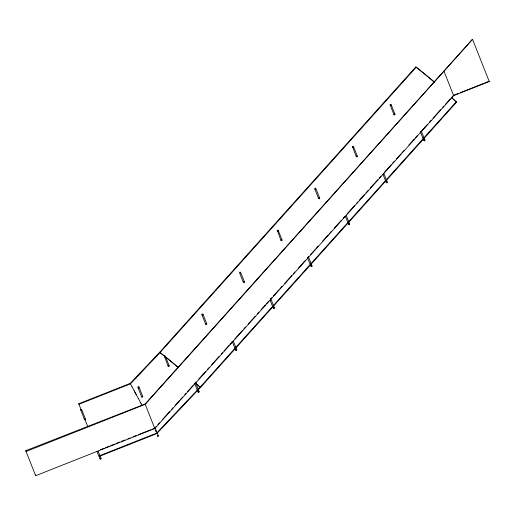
<?xml version="1.0" encoding="UTF-8"?>
<svg xmlns="http://www.w3.org/2000/svg" width="515" height="515" viewBox="0 0 515 515"><rect width="100%" height="100%" fill="white"/><g stroke="black" fill="none" stroke-linecap="round" stroke-linejoin="round"><path stroke-width="0.77" d="M353.502 147.071L353.245 146.305L352.466 146.569L356.251 156.599L356.985 156.953L357.352 156.225L353.535 146.633M391.136 105.15L390.879 104.384L390.1 104.648L393.885 114.684L394.612 115.038L394.986 114.311L391.168 104.712M81.621 410.21L81.531 409.412L80.713 409.509L84.434 419.641L85.187 419.957L85.516 419.216L81.711 409.65M164.388 356.039L168.083 366.197L168.959 366.48L169.19 365.824L165.309 356.09L164.388 356.039L159.65 352.279L130.224 383.392L78.756 403.766L81.042 409.541M278.151 231.029L278.106 230.224L277.282 230.282L280.984 240.441L281.718 240.795L282.085 240.067L278.267 230.469M434.499 82.258A59.817 5.671 41.9 0 0 415.817 66.931L159.65 352.279A59.817 5.671 41.9 0 1 178.332 367.601M434.518 82.303A59.817 5.671 41.9 0 0 418.875 69.351L416.184 67.253L160.017 352.595L130.462 383.849L78.95 404.249L78.756 403.766M145.095 403.998L472.519 39.288L145.224 404.32L26.072 451.501L25.75 450.696L145.095 403.998L154.809 428.531L35.657 475.712L35.335 474.901M152.453 429.092L154.68 428.21L156.296 426.414M157.905 424.618L159.521 422.821M162.746 419.229L169.731 411.446M171.347 409.65L172.956 407.854M175.106 405.453L179.407 400.664M180.482 399.466L182.632 397.071M184.782 394.677L185.857 393.479M187.466 391.683L192.842 385.696M193.917 384.499L196.067 382.104M198.758 379.111L205.743 371.328M207.358 369.532L208.968 367.736M211.659 364.742L219.184 356.361M221.334 353.966L222.409 352.769M224.019 350.973L228.853 345.584M229.928 344.387L232.078 341.992M234.769 338.999L242.295 330.617M243.904 328.821L245.52 327.025M248.204 324.032L255.195 316.249M257.346 313.854L258.955 312.058M261.105 309.663L265.405 304.874M266.48 303.676L268.63 301.281M270.781 298.887L271.856 297.689M273.471 295.893L278.84 289.906M279.915 288.709L282.066 286.314M284.756 283.321L291.741 275.538M293.357 273.742L294.966 271.946M298.191 268.354L305.183 260.564M307.333 258.17L308.408 256.972M310.558 254.577L314.858 249.788M315.933 248.591L318.083 246.196M322.384 241.406L328.293 234.821M329.368 233.623L331.518 231.229M334.203 228.235L341.194 220.452M343.344 218.057L344.953 216.261M347.104 213.867L354.629 205.485M356.779 203.09L357.854 201.893M359.47 200.097L364.305 194.709M365.92 192.913L368.071 190.518M370.221 188.123L377.74 179.741M379.355 177.945L380.965 176.149M384.19 172.557L391.181 164.774M392.791 162.978L394.406 161.182M396.556 158.787L400.857 153.998M401.932 152.801L404.082 150.406M408.916 145.018L414.292 139.031M415.367 137.833L417.517 135.439M420.208 132.445L427.193 124.662M429.343 122.267L430.952 120.471M433.102 118.077L440.628 109.689M442.778 107.294L443.853 106.096M445.469 104.3L450.303 98.912M451.378 97.715L453.528 95.32L457.977 93.563M451.52 97.496A59.817 5.671 41.9 0 1 453.226 99.086L456.187 101.873L200.02 387.222L156.612 433.121L99.356 455.794M451.501 97.451A59.817 5.671 41.9 0 1 456.56 102.195L200.393 387.544L156.972 433.456M138.767 387.647C139.835 386.063 136.655 386.862 138.335 387.756M202.768 314.968C203.805 314.111 201.629 313.384 201.899 314.678L205.717 324.276L206.451 324.63L206.824 323.903L203.007 314.311M138.413 387.151L138.078 387.892L141.689 396.968L142.443 397.284L142.771 396.544L138.966 386.977M240.267 273.117C241.58 272.422 239.308 271.315 239.533 272.763L243.35 282.355L244.084 282.709L244.458 281.982L240.634 272.39M165 356.953L165.373 356.226M460.204 92.681L483.192 83.578M484.673 82.992L488.381 81.525M472.519 39.288L489.25 81.55L453.657 95.648L154.809 428.531L154.68 428.21M100.399 449.704L104.12 448.23M105.607 447.638L109.322 446.17M110.809 445.578L114.53 444.104M116.017 443.518L119.731 442.044M121.218 441.458L124.939 439.984M127.913 438.806L130.141 437.924M133.121 436.746L136.095 435.568M138.323 434.686L150.966 429.677M99.543 456.277L156.058 433.9M138.831 388.207L138.078 387.892M277.9 231.196L277.167 230.842M202.633 315.032L201.899 314.678M390.647 105.472L390.061 105.086M353.013 147.387L352.434 147.007M315.38 189.308C314.041 189.25 315.341 187.357 315.901 188.554L319.718 198.146L319.351 198.874L318.618 198.52L314.8 188.921M81.08 410.429L80.63 410.075M164.555 356.927L164.266 356.599M164.884 356.438L165.882 357.236A59.817 5.671 41.9 0 1 178.351 367.646M415.817 66.931L416.184 67.253M456.187 101.873L456.56 102.195M195.243 382.742L200.393 387.544L197.058 384.428A59.817 5.671 41.9 0 0 195.333 382.793M142.771 396.544L142.024 396.228L141.689 396.968M158.35 435.883C156.463 434.557 157.88 438.136 158.35 435.883L155.015 427.502M85.516 419.216L84.769 418.901L84.434 419.641M101.094 458.556C99.208 457.23 100.625 460.809 101.094 458.556L98.165 451.198M140.704 402.917L141.129 403.689M132.13 386.977L138.464 398.771M141.11 403.644L142.204 405.685M138.458 398.726L140.589 402.711M134.164 390.782L136.269 394.702M130.224 383.392L132.143 387.016M154.964 429.864L155.942 431.789M424.972 140.26C423.163 138.844 424.386 142.494 424.972 140.26L421.45 131.409M394.986 114.311L394.252 113.957L393.885 114.684M387.338 182.181C385.529 180.759 386.752 184.415 387.338 182.181L383.817 173.323M357.352 156.225L356.618 155.871L356.251 156.599M349.704 224.102C347.895 222.68 349.125 226.33 349.704 224.102L346.183 215.244M319.718 198.146L318.985 197.792L318.618 198.52M312.077 266.017C310.262 264.601 311.491 268.251 312.077 266.017L308.253 256.425M282.085 240.067L281.357 239.713L280.984 240.441M274.444 307.938C272.628 306.515 273.858 310.172 274.444 307.938L270.626 298.346M244.458 281.982L243.724 281.628L243.35 282.355M236.81 349.859C234.995 348.436 236.224 352.086 236.81 349.859L233.282 341.001M206.824 323.903L206.09 323.549L205.717 324.276M199.176 391.773C197.367 390.357 198.59 394.007 199.176 391.773L195.359 382.181M169.19 365.824L168.457 365.47L168.083 366.197M489.121 81.228L489.25 81.55M443.943 71.115L453.657 95.648L453.528 95.32M420.343 131.782L423.871 140.634M383.006 174.437L386.237 182.555M345.372 216.358L348.603 224.476M307.449 257.539L310.97 266.39M270.105 300.194L273.336 308.311M232.181 341.374L235.703 350.232M194.844 384.029L198.075 392.147M97.078 451.623L100.007 458.981M85.123 419.847L87.762 426.529M25.75 450.696L35.657 475.712"/></g></svg>
